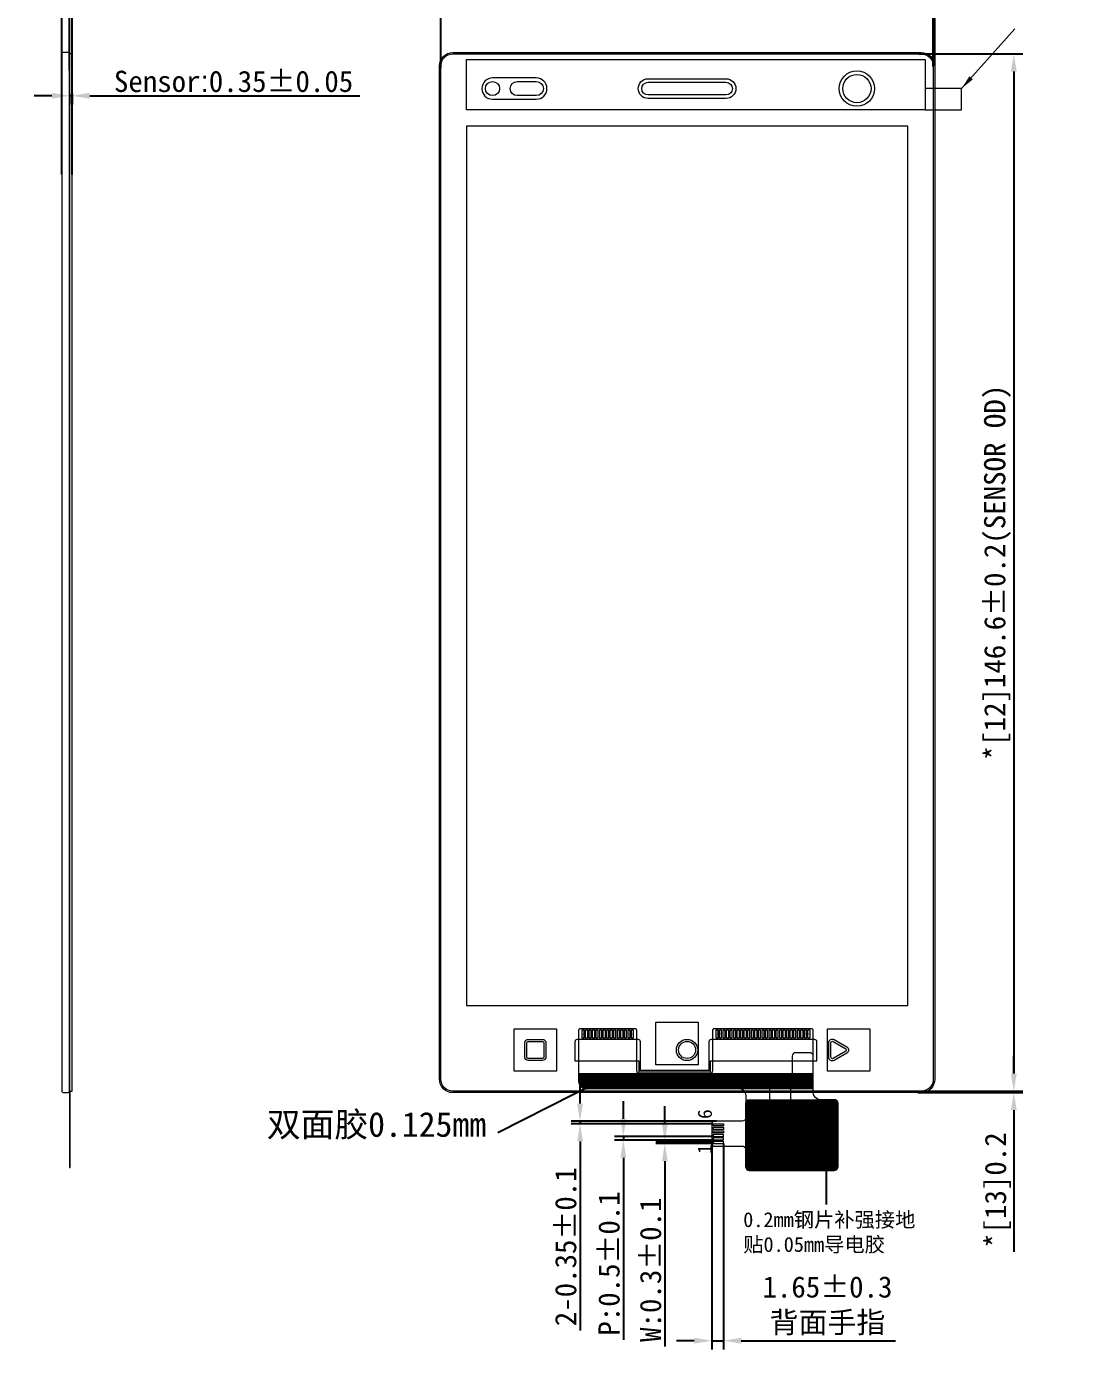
# Model space of a CAD drawing. Header units: inches. Extents: x 4091 to 6273, y -6229 to -5636.
# Drawn here: x 4447.2 to 4598.1, y -5924.7 to -5737.7 of the extents above; entities that cross this region are included whole.
import ezdxf

# ---------------------------------------------------------------- set-up
doc = ezdxf.new("R2010")
doc.units = ezdxf.units.IN
doc.header["$LTSCALE"] = 0.5
doc.header["$MEASUREMENT"] = 0
doc.header["$PDMODE"] = 35
doc.layers.get('0').update_dxf_attribs({"lineweight": 0})
doc.layers.get('Defpoints').update_dxf_attribs({"lineweight": 0})
for name, color, linetype, lineweight in [('COVER LENS', 6, 'Continuous', 0), ('DIM', 4, 'Continuous', 0), ('FPC', 35, 'Continuous', 0), ('SENSOR', 7, 'Continuous', 0), ('保护膜', 5, 'Continuous', 0)]:
    doc.layers.add(name, color=color, linetype=linetype, lineweight=lineweight)
doc.styles.get("Standard").update_dxf_attribs({"font": ''})
doc.styles.add('仿宋', font='', dxfattribs={"height": 2.5})
doc.styles.get('Standard').set_extended_font_data('SimSun')
doc.styles.get('仿宋').set_extended_font_data('FangSong_GB2312')
doc.dimstyles.new('ISO-25-3.0', dxfattribs={"dimtxt": 3, "dimasz": 2.5, "dimexe": 1.25, "dimexo": 0, "dimgap": 0.4, "dimtad": 1, "dimdsep": 46, "dimtxsty": 'Standard', "dimcen": 2.5, "dimadec": 0, "dimazin": 0, "dimtfac": 1, "dimtmove": 0, "dimatfit": 3, "dimfxl": 1, "dimarcsym": 0})
doc.dimstyles.new('研发标准', dxfattribs={"dimtxt": 2.5, "dimasz": 2, "dimexe": 0.2, "dimexo": 0.2, "dimtad": 1, "dimzin": 1, "dimdsep": 46, "dimtxsty": '仿宋', "dimcen": 1, "dimclrd": 3, "dimclre": 3, "dimclrt": 3, "dimazin": 0, "dimtm": 1e-09, "dimtfac": 0.7, "dimtmove": 0, "dimatfit": 3, "dimfxl": 0.5, "dimtolj": 1, "dimlwd": 15, "dimlwe": 15, "dimarcsym": 0})

# ---------------------------------------------------------------- blocks, each defined once
blk = doc.blocks.new('*D89')
at = {"layer": 'Defpoints', "color": 0}
for p in [(4575.42, -5728.93), (4505.82, -5743.49), (4575.42, -5743.33)]:
    blk.add_point(p, dxfattribs=at)
at = {"layer": 'DIM', "color": 0, "lineweight": -2}
for p, q in [((4505.82, -5743.49), (4505.82, -5727.68)), ((4508.32, -5728.93), (4572.92, -5728.93)), ((4575.42, -5743.33), (4575.42, -5727.68))]:
    blk.add_line(p, q, dxfattribs=at)
at = {"layer": 'DIM', "color": 0}
for points in [[(4508.32, -5728.52), (4508.32, -5729.35), (4505.82, -5728.93)], [(4572.92, -5728.52), (4572.92, -5729.35), (4575.42, -5728.93)]]:
    blk.add_solid(points, dxfattribs=at)
at = {"layer": 'DIM', "color": 0, "insert": (4540.62, -5726.63), "char_height": 3, "attachment_point": 5}
blk.add_mtext('{\\C1;*[10]}69.6%%P0.2(SENSOR OD)', dxfattribs=at)
blk = doc.blocks.new('*D90')
at = {"layer": 'Defpoints', "color": 0}
for p in [(4573.38, -5741.57), (4573.53, -5888.17), (4586.8, -5888.17)]:
    blk.add_point(p, dxfattribs=at)
at = {"layer": 'DIM', "color": 0, "lineweight": -2}
for p, q in [((4573.38, -5741.57), (4588.05, -5741.57)), ((4586.8, -5744.07), (4586.8, -5885.67)), ((4573.53, -5888.17), (4588.05, -5888.17))]:
    blk.add_line(p, q, dxfattribs=at)
at = {"layer": 'DIM', "color": 0}
for points in [[(4586.38, -5744.07), (4587.21, -5744.07), (4586.8, -5741.57)], [(4586.38, -5885.67), (4587.21, -5885.67), (4586.8, -5888.17)]]:
    blk.add_solid(points, dxfattribs=at)
at = {"layer": 'DIM', "color": 0, "insert": (4584.5, -5814.87), "char_height": 3, "attachment_point": 5, "rotation": 90}
blk.add_mtext('{\\C1;*[12]}146.6%%P0.2(SENSOR OD)', dxfattribs=at)
blk = doc.blocks.new('*D91')
at = {"layer": 'Defpoints', "color": 0}
for p in [(4575.62, -5732.53), (4575.42, -5743.33), (4575.62, -5743.27)]:
    blk.add_point(p, dxfattribs=at)
at = {"layer": 'DIM', "color": 0, "lineweight": -2}
for p, q in [((4572.92, -5732.53), (4570.42, -5732.53)), ((4575.42, -5743.33), (4575.42, -5731.28)), ((4575.42, -5732.53), (4575.62, -5732.53)), ((4575.62, -5743.27), (4575.62, -5731.28)), ((4578.12, -5732.53), (4598.07, -5732.53))]:
    blk.add_line(p, q, dxfattribs=at)
at = {"layer": 'DIM', "color": 0}
for points in [[(4572.92, -5732.11), (4572.92, -5732.94), (4575.42, -5732.53)], [(4578.12, -5732.11), (4578.12, -5732.94), (4575.62, -5732.53)]]:
    blk.add_solid(points, dxfattribs=at)
at = {"layer": 'DIM', "color": 0, "insert": (4589.34, -5730.28), "char_height": 3, "attachment_point": 5}
blk.add_mtext('{\\C1;*[11]}0.2', dxfattribs=at)
blk = doc.blocks.new('*D92')
at = {"layer": 'Defpoints', "color": 0}
for p in [(4573.22, -5888.37), (4573.53, -5888.17), (4586.8, -5888.17)]:
    blk.add_point(p, dxfattribs=at)
at = {"layer": 'DIM', "color": 0, "lineweight": -2}
for p, q in [((4586.8, -5885.67), (4586.8, -5883.17)), ((4573.22, -5888.37), (4588.05, -5888.37)), ((4573.53, -5888.17), (4588.05, -5888.17)), ((4586.8, -5888.17), (4586.8, -5888.37)), ((4586.8, -5890.87), (4586.8, -5910.87))]:
    blk.add_line(p, q, dxfattribs=at)
at = {"layer": 'DIM', "color": 0}
for points in [[(4586.38, -5885.67), (4587.21, -5885.67), (4586.8, -5888.17)], [(4586.38, -5890.87), (4587.21, -5890.87), (4586.8, -5888.37)]]:
    blk.add_solid(points, dxfattribs=at)
at = {"layer": 'DIM', "color": 0, "insert": (4584.55, -5902.15), "char_height": 3, "attachment_point": 5, "rotation": 90}
blk.add_mtext('{\\C1;*[13]}0.2', dxfattribs=at)
blk = doc.blocks.new('*D101')
at = {"layer": 'Defpoints', "color": 0}
for p in [(4453.35, -5734.79), (4452.25, -5743.92), (4453.35, -5743.92)]:
    blk.add_point(p, dxfattribs=at)
at = {"layer": 'DIM', "color": 0, "lineweight": -2}
for p, q in [((4449.75, -5734.79), (4447.25, -5734.79)), ((4452.25, -5743.92), (4452.25, -5733.54)), ((4452.25, -5734.79), (4453.35, -5734.79)), ((4453.35, -5743.92), (4453.35, -5733.54)), ((4455.85, -5734.79), (4484.35, -5734.79))]:
    blk.add_line(p, q, dxfattribs=at)
at = {"layer": 'DIM', "color": 0}
for points in [[(4449.75, -5734.37), (4449.75, -5735.2), (4452.25, -5734.79)], [(4455.85, -5734.37), (4455.85, -5735.2), (4453.35, -5734.79)]]:
    blk.add_solid(points, dxfattribs=at)
at = {"layer": 'DIM', "color": 0, "insert": (4471.35, -5732.78), "char_height": 3, "attachment_point": 5}
blk.add_mtext('CG:1.1%%P0.05', dxfattribs=at)
blk = doc.blocks.new('*D102')
at = {"layer": 'Defpoints', "color": 0}
for p in [(4453.35, -5747.21), (4453.7, -5747.21), (4453.7, -5747.49)]:
    blk.add_point(p, dxfattribs=at)
at = {"layer": 'DIM', "color": 0, "lineweight": -2}
for p, q in [((4450.85, -5747.49), (4448.35, -5747.49)), ((4453.35, -5747.21), (4453.35, -5748.74)), ((4453.35, -5747.49), (4453.7, -5747.49)), ((4453.7, -5747.21), (4453.7, -5748.74)), ((4456.2, -5747.49), (4494.35, -5747.49))]:
    blk.add_line(p, q, dxfattribs=at)
at = {"layer": 'DIM', "color": 0}
for points in [[(4450.85, -5747.07), (4450.85, -5747.91), (4453.35, -5747.49)], [(4456.2, -5747.07), (4456.2, -5747.91), (4453.7, -5747.49)]]:
    blk.add_solid(points, dxfattribs=at)
at = {"layer": 'DIM', "color": 0, "insert": (4476.52, -5745.48), "char_height": 3, "attachment_point": 5}
blk.add_mtext('Sensor{\\fArial|b0|i0|c178|p34;:}0.35%%P0.05', dxfattribs=at)
blk = doc.blocks.new('*D103')
at = {"layer": 'Defpoints', "color": 0}
for p in [(4453.7, -5727.92), (4452.25, -5758.63), (4453.7, -5758.63)]:
    blk.add_point(p, dxfattribs=at)
at = {"layer": 'DIM', "color": 0, "lineweight": -2}
for p, q in [((4452.25, -5758.63), (4452.25, -5726.67)), ((4453.7, -5758.63), (4453.7, -5726.67)), ((4449.75, -5727.92), (4447.25, -5727.92)), ((4452.25, -5727.92), (4453.7, -5727.92)), ((4456.2, -5727.92), (4486.29, -5727.92))]:
    blk.add_line(p, q, dxfattribs=at)
at = {"layer": 'DIM', "color": 0}
for points in [[(4449.75, -5727.5), (4449.75, -5728.34), (4452.25, -5727.92)], [(4456.2, -5727.5), (4456.2, -5728.34), (4453.7, -5727.92)]]:
    blk.add_solid(points, dxfattribs=at)
at = {"layer": 'DIM', "color": 0, "insert": (4472.53, -5723.15), "char_height": 3, "attachment_point": 5}
blk.add_mtext('{\\C1;*[9]}TP总厚{\\A1;\\C1;度}:\\P1.45%%P0.1', dxfattribs=at)
blk = doc.blocks.new('*D97')
at = {"layer": 'Defpoints', "color": 0}
for p in [(4525.49, -5892.42), (4544.28, -5892.77), (4544.79, -5892.42)]:
    blk.add_point(p, dxfattribs=at)
at = {"layer": 'DIM', "color": 0, "lineweight": -2}
for p, q in [((4525.49, -5889.92), (4525.49, -5887.42)), ((4544.79, -5892.42), (4524.24, -5892.42)), ((4544.28, -5892.77), (4524.24, -5892.77)), ((4525.49, -5892.42), (4525.49, -5892.77)), ((4525.49, -5895.27), (4525.49, -5921.97))]:
    blk.add_line(p, q, dxfattribs=at)
at = {"layer": 'DIM', "color": 0}
for points in [[(4525.08, -5889.92), (4525.91, -5889.92), (4525.49, -5892.42)], [(4525.08, -5895.27), (4525.91, -5895.27), (4525.49, -5892.77)]]:
    blk.add_solid(points, dxfattribs=at)
at = {"layer": 'DIM', "color": 0, "insert": (4523.48, -5910.16), "char_height": 3, "attachment_point": 5, "rotation": 90}
blk.add_mtext('2-0.35%%P0.1', dxfattribs=at)
blk = doc.blocks.new('*D98')
at = {"layer": 'Defpoints', "color": 0}
for p in [(4531.61, -5894.57), (4544.28, -5894.57), (4544.28, -5895.07)]:
    blk.add_point(p, dxfattribs=at)
at = {"layer": 'DIM', "color": 0, "lineweight": -2}
for p, q in [((4531.61, -5892.07), (4531.61, -5889.57)), ((4544.28, -5894.57), (4530.36, -5894.57)), ((4544.28, -5895.07), (4530.36, -5895.07)), ((4531.61, -5894.57), (4531.61, -5895.07)), ((4531.61, -5897.57), (4531.61, -5923.32))]:
    blk.add_line(p, q, dxfattribs=at)
at = {"layer": 'DIM', "color": 0}
for points in [[(4531.2, -5892.07), (4532.03, -5892.07), (4531.61, -5894.57)], [(4531.2, -5897.57), (4532.03, -5897.57), (4531.61, -5895.07)]]:
    blk.add_solid(points, dxfattribs=at)
at = {"layer": 'DIM', "color": 0, "insert": (4529.6, -5912.52), "char_height": 3, "attachment_point": 5, "rotation": 90}
blk.add_mtext('P:0.5%%P0.1', dxfattribs=at)
blk = doc.blocks.new('*D99')
at = {"layer": 'Defpoints', "color": 0}
for p in [(4537.47, -5895.27), (4544.28, -5895.27), (4544.47, -5895.57)]:
    blk.add_point(p, dxfattribs=at)
at = {"layer": 'DIM', "color": 0, "lineweight": -2}
for p, q in [((4537.47, -5892.77), (4537.47, -5890.27)), ((4544.28, -5895.27), (4536.22, -5895.27)), ((4544.47, -5895.57), (4536.22, -5895.57)), ((4537.47, -5895.27), (4537.47, -5895.57)), ((4537.47, -5898.07), (4537.47, -5924.23))]:
    blk.add_line(p, q, dxfattribs=at)
at = {"layer": 'DIM', "color": 0}
for points in [[(4537.06, -5892.77), (4537.89, -5892.77), (4537.47, -5895.27)], [(4537.06, -5898.07), (4537.89, -5898.07), (4537.47, -5895.57)]]:
    blk.add_solid(points, dxfattribs=at)
at = {"layer": 'DIM', "color": 0, "insert": (4535.47, -5913.4), "char_height": 3, "attachment_point": 5, "rotation": 90}
blk.add_mtext('W:0.3%%P0.1', dxfattribs=at)
blk = doc.blocks.new('*D100')
at = {"layer": 'Defpoints', "color": 0}
for p in [(4545.78, -5895.57), (4544.13, -5895.72), (4545.78, -5923.43)]:
    blk.add_point(p, dxfattribs=at)
at = {"layer": 'DIM', "color": 0, "lineweight": -2}
for p, q in [((4545.78, -5895.57), (4545.78, -5924.68)), ((4544.13, -5895.72), (4544.13, -5924.68)), ((4541.63, -5923.43), (4539.13, -5923.43)), ((4544.13, -5923.43), (4545.78, -5923.43)), ((4548.28, -5923.43), (4570.09, -5923.43))]:
    blk.add_line(p, q, dxfattribs=at)
at = {"layer": 'DIM', "color": 0}
for points in [[(4541.63, -5923.01), (4541.63, -5923.85), (4544.13, -5923.43)], [(4548.28, -5923.01), (4548.28, -5923.85), (4545.78, -5923.43)]]:
    blk.add_solid(points, dxfattribs=at)
at = {"layer": 'DIM', "color": 0, "insert": (4560.46, -5918.5), "char_height": 3, "attachment_point": 5}
blk.add_mtext('1.65%%P0.3\\P背面手指', dxfattribs=at)

msp = doc.modelspace()

# ---------------------------------------------------------------- hatches: boundary and pattern name
at = {"layer": 'FPC', "linetype": 'Continuous'}
h = msp.add_hatch(dxfattribs=at)
h.set_pattern_fill('ANSI31', color=2)
h.set_pattern_definition([(45, (1255.85326, -1911.20022), (-0.0883883476, 0.0883883476), [])])
edge = h.paths.add_edge_path()
edge.add_line((4558.4587, -5885.7247), (4525.271, -5885.7247))
edge.add_line((4525.271, -5885.7247), (4525.271, -5886.7747))
edge.add_arc((4526.271, -5886.7747), 1, 180, 270)
edge.add_line((4526.271, -5887.7747), (4558.4587, -5887.7747))
edge.add_line((4558.4587, -5887.7747), (4558.4587, -5885.7247))
h = msp.add_hatch(dxfattribs=at)
h.set_pattern_fill('ANSI31', color=256)
h.set_pattern_definition([(45, (556.35518, -2451.11228), (-0.0883883476, 0.0883883476), [])])
edge = h.paths.add_edge_path()
edge.add_arc((4549.416, -5898.8747), 0.5, 180, 270, ccw=False)
edge.add_line((4548.916, -5898.8747), (4548.916, -5889.8747))
edge.add_arc((4549.416, -5889.8747), 0.5, 90, 180, ccw=False)
edge.add_line((4549.416, -5889.3747), (4561.416, -5889.3747))
edge.add_arc((4561.416, -5889.8747), 0.5, 0, 90, ccw=False)
edge.add_line((4561.916, -5889.8747), (4561.916, -5898.8747))
edge.add_arc((4561.416, -5898.8747), 0.5, -90, 0, ccw=False)
edge.add_line((4561.416, -5899.3747), (4549.416, -5899.3747))

# ---------------------------------------------------------------- linework, layer by layer
for points in [[(4574.2471, -5749.476), (4579.427, -5749.476), (4579.427, -5746.4481), (4574.2471, -5746.4481)], [(4542.2087, -5884.4247), (4536.2087, -5884.4247), (4536.2087, -5878.4247), (4542.2087, -5878.4247)], [(4522.176, -5885.3422), (4516.176, -5885.3422), (4516.176, -5879.3422), (4522.176, -5879.3422)], [(4566.4587, -5885.3422), (4560.4587, -5885.3422), (4560.4587, -5879.3422), (4566.4587, -5879.3422)]]:
    msp.add_lwpolyline(points, close=True)
at = {"layer": 'COVER LENS', "lineweight": 0}
for points in [[(4453.1996, -5741.3747), (4452.3996, -5741.3747), (4452.2496, -5741.5247), (4452.2496, -5888.2247), (4452.3996, -5888.3747), (4453.1996, -5888.3747), (4453.3496, -5888.2247), (4453.3496, -5741.5247)], [(4571.808, -5751.7907), (4509.424, -5751.7907), (4509.424, -5876.0587), (4571.808, -5876.0587)]]:
    msp.add_lwpolyline(points, close=True, dxfattribs=at)
for points in [[(4575.616, -5743.2747), (4575.616, -5886.4747, -0.41421356), (4573.716, -5888.3747), (4507.516, -5888.3747, -0.41421356), (4505.616, -5886.4747), (4505.616, -5743.2747, -0.41421356), (4507.516, -5741.3747), (4573.716, -5741.3747, -0.41421356)], [(4519.306, -5747.4747), (4516.616, -5747.4747, -1), (4516.616, -5745.4747), (4519.306, -5745.4747, -1)], [(4546.116, -5747.3747), (4535.116, -5747.3747, -1), (4535.116, -5745.5747), (4546.116, -5745.5747, -1)], [(4520.176, -5883.8422), (4518.176, -5883.8422, -0.41421356), (4517.676, -5883.3422), (4517.676, -5881.3422, -0.41421356), (4518.176, -5880.8422), (4520.176, -5880.8422, -0.41421356), (4520.676, -5881.3422), (4520.676, -5883.3422, -0.41421356)], [(4520.176, -5883.5422), (4518.176, -5883.5422, -0.41421356), (4517.976, -5883.3422), (4517.976, -5881.3422, -0.41421356), (4518.176, -5881.1422), (4520.176, -5881.1422, -0.41421356), (4520.376, -5881.3422), (4520.376, -5883.3422, -0.41421356)], [(4563.1969, -5881.9092, -0.57735027), (4563.1969, -5882.7752), (4561.406, -5883.8092, -0.57735027), (4560.656, -5883.3762), (4560.656, -5881.3082, -0.57735027), (4561.406, -5880.8752)], [(4560.956, -5881.3082, -0.57735027), (4561.256, -5881.135), (4563.0469, -5882.169, -0.57735027), (4563.0469, -5882.5154), (4561.256, -5883.5494, -0.57735027), (4560.956, -5883.3762)]]:
    msp.add_lwpolyline(points, format="xyb", close=True, dxfattribs=at)
for centre, radius in [((4513.116, -5746.4747), 1), ((4564.616, -5746.4747), 2), ((4540.616, -5882.3422), 1.5), ((4540.616, -5882.3422), 1.2)]:
    msp.add_circle(centre, radius, dxfattribs=at)
at = {"layer": 'FPC', "linetype": 'Continuous'}
for points in [[(4544.1344, -5892.6168), (4544.1344, -5895.7168, 0.41421356), (4544.3344, -5895.9168), (4548.416, -5895.9168, -0.41421356), (4548.916, -5896.4168), (4548.916, -5898.8747, 0.41421356), (4549.416, -5899.3747), (4561.416, -5899.3747, 0.41421356), (4561.916, -5898.8747), (4561.916, -5889.8747, 0.41421356), (4561.416, -5889.3747), (4559.4587, -5889.3747, -0.41421356), (4558.4587, -5888.3747), (4558.4587, -5879.5747, 0.41421356), (4558.2587, -5879.3747), (4544.4087, -5879.3747, 0.41421356), (4544.2087, -5879.5747), (4544.2087, -5885.2247, -0.41421356), (4543.7087, -5885.7247), (4534.021, -5885.7247, -0.41421356), (4533.521, -5885.2247), (4533.521, -5879.5747, 0.41421356), (4533.321, -5879.3747), (4525.471, -5879.3747, 0.41421356), (4525.271, -5879.5747), (4525.271, -5886.7747, 0.41421356), (4526.271, -5887.7747), (4547.916, -5887.7747, -0.41421356), (4548.916, -5888.7747), (4548.916, -5891.9168, -0.41421356), (4548.416, -5892.4168), (4544.3344, -5892.4168, 0.41421356)], [(4552.2743, -5889.3747), (4555.2743, -5889.3747), (4555.2743, -5886.8747, 0.41421356), (4554.7743, -5886.3747), (4552.7743, -5886.3747, 0.41421356), (4552.2743, -5886.8747)], [(4549.416, -5899.3747, -0.41421356), (4548.916, -5898.8747), (4548.916, -5889.8747, -0.41421356), (4549.416, -5889.3747), (4561.416, -5889.3747, -0.41421356), (4561.916, -5889.8747), (4561.916, -5898.8747, -0.41421356), (4561.416, -5899.3747)]]:
    msp.add_lwpolyline(points, format="xyb", close=True, dxfattribs=at)
for points in [[(4526.021, -5880.6747), (4525.771, -5880.6747), (4525.771, -5879.4747), (4526.021, -5879.4747)], [(4526.521, -5880.6747), (4526.271, -5880.6747), (4526.271, -5879.4747), (4526.521, -5879.4747)], [(4527.021, -5880.6747), (4526.771, -5880.6747), (4526.771, -5879.4747), (4527.021, -5879.4747)], [(4527.521, -5880.6747), (4527.271, -5880.6747), (4527.271, -5879.4747), (4527.521, -5879.4747)], [(4528.021, -5880.6747), (4527.771, -5880.6747), (4527.771, -5879.4747), (4528.021, -5879.4747)], [(4528.521, -5880.6747), (4528.271, -5880.6747), (4528.271, -5879.4747), (4528.521, -5879.4747)], [(4529.021, -5880.6747), (4528.771, -5880.6747), (4528.771, -5879.4747), (4529.021, -5879.4747)], [(4529.521, -5880.6747), (4529.271, -5880.6747), (4529.271, -5879.4747), (4529.521, -5879.4747)], [(4530.021, -5880.6747), (4529.771, -5880.6747), (4529.771, -5879.4747), (4530.021, -5879.4747)], [(4530.521, -5880.6747), (4530.271, -5880.6747), (4530.271, -5879.4747), (4530.521, -5879.4747)], [(4531.021, -5880.6747), (4530.771, -5880.6747), (4530.771, -5879.4747), (4531.021, -5879.4747)], [(4531.521, -5880.6747), (4531.271, -5880.6747), (4531.271, -5879.4747), (4531.521, -5879.4747)], [(4532.021, -5880.6747), (4531.771, -5880.6747), (4531.771, -5879.4747), (4532.021, -5879.4747)], [(4532.521, -5880.6747), (4532.271, -5880.6747), (4532.271, -5879.4747), (4532.521, -5879.4747)], [(4533.021, -5880.6747), (4532.771, -5880.6747), (4532.771, -5879.4747), (4533.021, -5879.4747)], [(4544.9587, -5880.6747), (4544.7087, -5880.6747), (4544.7087, -5879.4747), (4544.9587, -5879.4747)], [(4545.4587, -5880.6747), (4545.2087, -5880.6747), (4545.2087, -5879.4747), (4545.4587, -5879.4747)], [(4545.9587, -5880.6747), (4545.7087, -5880.6747), (4545.7087, -5879.4747), (4545.9587, -5879.4747)], [(4546.4587, -5880.6747), (4546.2087, -5880.6747), (4546.2087, -5879.4747), (4546.4587, -5879.4747)], [(4546.9587, -5880.6747), (4546.7087, -5880.6747), (4546.7087, -5879.4747), (4546.9587, -5879.4747)], [(4547.4587, -5880.6747), (4547.2087, -5880.6747), (4547.2087, -5879.4747), (4547.4587, -5879.4747)], [(4547.9587, -5880.6747), (4547.7087, -5880.6747), (4547.7087, -5879.4747), (4547.9587, -5879.4747)], [(4548.4587, -5880.6747), (4548.2087, -5880.6747), (4548.2087, -5879.4747), (4548.4587, -5879.4747)], [(4548.9587, -5880.6747), (4548.7087, -5880.6747), (4548.7087, -5879.4747), (4548.9587, -5879.4747)], [(4549.4587, -5880.6747), (4549.2087, -5880.6747), (4549.2087, -5879.4747), (4549.4587, -5879.4747)], [(4549.9587, -5880.6747), (4549.7087, -5880.6747), (4549.7087, -5879.4747), (4549.9587, -5879.4747)], [(4550.4587, -5880.6747), (4550.2087, -5880.6747), (4550.2087, -5879.4747), (4550.4587, -5879.4747)], [(4550.9587, -5880.6747), (4550.7087, -5880.6747), (4550.7087, -5879.4747), (4550.9587, -5879.4747)], [(4551.4587, -5880.6747), (4551.2087, -5880.6747), (4551.2087, -5879.4747), (4551.4587, -5879.4747)], [(4551.9587, -5880.6747), (4551.7087, -5880.6747), (4551.7087, -5879.4747), (4551.9587, -5879.4747)], [(4552.4587, -5880.6747), (4552.2087, -5880.6747), (4552.2087, -5879.4747), (4552.4587, -5879.4747)], [(4552.9587, -5880.6747), (4552.7087, -5880.6747), (4552.7087, -5879.4747), (4552.9587, -5879.4747)], [(4553.4587, -5880.6747), (4553.2087, -5880.6747), (4553.2087, -5879.4747), (4553.4587, -5879.4747)], [(4553.9587, -5880.6747), (4553.7087, -5880.6747), (4553.7087, -5879.4747), (4553.9587, -5879.4747)], [(4554.4587, -5880.6747), (4554.2087, -5880.6747), (4554.2087, -5879.4747), (4554.4587, -5879.4747)], [(4554.9587, -5880.6747), (4554.7087, -5880.6747), (4554.7087, -5879.4747), (4554.9587, -5879.4747)], [(4555.4587, -5880.6747), (4555.2087, -5880.6747), (4555.2087, -5879.4747), (4555.4587, -5879.4747)], [(4555.9587, -5880.6747), (4555.7087, -5880.6747), (4555.7087, -5879.4747), (4555.9587, -5879.4747)], [(4556.4587, -5880.6747), (4556.2087, -5880.6747), (4556.2087, -5879.4747), (4556.4587, -5879.4747)], [(4556.9587, -5880.6747), (4556.7087, -5880.6747), (4556.7087, -5879.4747), (4556.9587, -5879.4747)], [(4557.4587, -5880.6747), (4557.2087, -5880.6747), (4557.2087, -5879.4747), (4557.4587, -5879.4747)], [(4557.9587, -5880.6747), (4557.7087, -5880.6747), (4557.7087, -5879.4747), (4557.9587, -5879.4747)], [(4453.3496, -5898.9593), (4453.4496, -5898.9593), (4453.4496, -5888.1747), (4453.3496, -5888.1747)]]:
    msp.add_lwpolyline(points, close=True, dxfattribs=at)
at = {"layer": 'FPC', "color": 2, "linetype": 'Continuous'}
for points in [[(4555.4587, -5885.7247), (4558.4587, -5885.7247), (4558.4587, -5883.2247, 0.41421356), (4557.9587, -5882.7247), (4555.9587, -5882.7247, 0.41421356), (4555.4587, -5883.2247)], [(4558.4587, -5885.7247), (4525.271, -5885.7247), (4525.271, -5886.7747, 0.41421356), (4526.271, -5887.7747), (4558.4587, -5887.7747)]]:
    msp.add_lwpolyline(points, format="xyb", close=True, dxfattribs=at)
at = {"layer": 'FPC', "linetype": 'ByBlock', "flags": 128}
for points in [[(4544.2844, -5892.7668), (4545.7844, -5892.7668), (4545.7844, -5893.0668), (4544.2844, -5893.0668)], [(4544.2844, -5892.7668), (4545.7844, -5892.7668), (4545.7844, -5893.0668), (4544.2844, -5893.0668)], [(4544.2844, -5893.2668), (4545.7844, -5893.2668), (4545.7844, -5893.5668), (4544.2844, -5893.5668)], [(4544.2844, -5893.2668), (4545.7844, -5893.2668), (4545.7844, -5893.5668), (4544.2844, -5893.5668)], [(4544.2844, -5893.7668), (4545.7844, -5893.7668), (4545.7844, -5894.0668), (4544.2844, -5894.0668)], [(4544.2844, -5893.7668), (4545.7844, -5893.7668), (4545.7844, -5894.0668), (4544.2844, -5894.0668)], [(4544.2844, -5894.2668), (4544.2844, -5894.5668), (4545.7844, -5894.5668), (4545.7844, -5894.2668)], [(4544.2844, -5894.2668), (4544.2844, -5894.5668), (4545.7844, -5894.5668), (4545.7844, -5894.2668)], [(4544.2844, -5894.7668), (4544.2844, -5895.0668), (4545.7844, -5895.0668), (4545.7844, -5894.7668)], [(4544.2844, -5894.7668), (4544.2844, -5895.0668), (4545.7844, -5895.0668), (4545.7844, -5894.7668)], [(4544.2844, -5895.5668), (4545.7844, -5895.5668), (4545.7844, -5895.2668), (4544.2844, -5895.2668)], [(4544.2844, -5895.5668), (4545.7844, -5895.5668), (4545.7844, -5895.2668), (4544.2844, -5895.2668)]]:
    msp.add_lwpolyline(points, close=True, dxfattribs=at)
at = {"layer": 'SENSOR'}
msp.add_lwpolyline([(4453.6996, -5741.5747), (4453.3496, -5741.5747), (4453.3496, -5888.1747), (4453.6996, -5888.1747)], close=True, dxfattribs=at)
msp.add_lwpolyline([(4573.716, -5888.1747), (4507.516, -5888.1747, -0.41421356), (4505.816, -5886.4747), (4505.816, -5743.2747, -0.41421356), (4507.516, -5741.5747), (4573.716, -5741.5747, -0.41421356), (4575.416, -5743.2747), (4575.416, -5886.4747, -0.41421356), (4573.716, -5888.1747)], format="xyb", dxfattribs=at)
for points in [[(4519.306, -5744.9747), (4513.116, -5744.9747, 1), (4513.116, -5747.9747), (4519.306, -5747.9747, 1)], [(4546.116, -5747.8747), (4535.116, -5747.8747, -1), (4535.116, -5745.0747), (4546.116, -5745.0747, -1)]]:
    msp.add_lwpolyline(points, format="xyb", close=True, dxfattribs=at)
at = {"layer": 'SENSOR', "color": 1}
msp.add_lwpolyline([(4558.6587, -5880.8747), (4544.0087, -5880.8747, 0.41421356), (4543.7087, -5881.1747), (4543.7087, -5885.2247), (4534.021, -5885.2247), (4534.021, -5881.1747, 0.41421356), (4533.721, -5880.8747), (4525.071, -5880.8747, 0.41421356), (4524.771, -5881.1747), (4524.771, -5883.8747), (4533.821, -5883.8747), (4533.821, -5885.4247), (4543.9087, -5885.4247), (4543.9087, -5883.8747), (4558.9587, -5883.8747), (4558.9587, -5881.1747, 0.41421356)], format="xyb", close=True, dxfattribs=at)
at = {"layer": 'SENSOR'}
msp.add_circle((4564.616, -5746.4747), 2.5, dxfattribs=at)
at = {"layer": '保护膜'}
msp.add_lwpolyline([(4509.4278, -5742.3595), (4574.2471, -5742.3595), (4574.2471, -5749.476), (4509.4278, -5749.476)], close=True, dxfattribs=at)

# ---------------------------------------------------------------- texts
at = {"layer": 'DIM', "color": 1, "insert": (4481.2224, -5891.1117), "char_height": 3.5, "width": 39.071469, "attachment_point": 1}
msp.add_mtext('双面胶0.125mm', dxfattribs=at)
at = {"layer": 'DIM', "color": 1, "char_height": 2, "attachment_point": 1, "rotation": 90}
for s, insert in [('6', (4542.1241, -5892.0861)), ('1', (4542.1241, -5897.0472))]:
    msp.add_mtext_dynamic_manual_height_columns(s, width=32.273686, gutter_width=1, heights=[0], dxfattribs=dict(at, insert=insert))
at = {"layer": 'DIM', "insert": (4548.5541, -5905.2757), "char_height": 2.1, "width": 27.321695, "attachment_point": 1}
msp.add_mtext('0.2mm钢片补强接地\\P贴0.05mm导电胶', dxfattribs=at)
at = {"layer": 'FPC', "linetype": 'Continuous', "char_height": 0.2, "attachment_point": 3}
for s, insert in [('G', (4525.9599, -5879.9305)), ('K', (4532.4599, -5879.9305)), ('G', (4532.9599, -5879.9305)), ('G', (4544.8976, -5879.9305)), ('K', (4545.3976, -5879.9305)), ('K', (4557.3976, -5879.9305)), ('G', (4557.8976, -5879.9305))]:
    msp.add_mtext_dynamic_manual_height_columns(s, width=0.113103, gutter_width=1, heights=[0], dxfattribs=dict(at, insert=insert))

# ---------------------------------------------------------------- dimensions: what is measured, and where the dimension line sits
at = {"layer": 'DIM'}
for base, p1, p2, text, override, picture, middle in [((4453.6996, -5727.92), (4452.2496, -5758.6346), (4453.6996, -5758.6346), '{\\C1;*[9]}TP总厚{\\A1;\\C1;度}:\\P<>%%P0.1', {"dimdec": 3, "dimfxl": 0.8}, '*D103', (4472.5326, -5727.92)), ((4545.7844, -5923.4304), (4544.1344, -5895.7168), (4545.7844, -5895.5668), '<>%%P0.3\\P背面手指', {"dimfxl": 0.8}, '*D100', (4560.4609, -5923.4304))]:
    dim = msp.add_linear_dim(base=base, p1=p1, p2=p2, text=text, dimstyle='ISO-25-3.0', override=override, dxfattribs=at)
    dim.commit()
    dim.dimension.update_dxf_attribs({"geometry": picture, "text_midpoint": middle, "dimtype": 160})
for base, p1, p2, text, override, picture, middle in [((4575.416, -5728.9337), (4505.816, -5743.4886), (4575.416, -5743.3312), '{\\C1;*[10]}<>%%P0.2(SENSOR OD)', {"dimfxl": 0.8}, '*D89', (4540.616, -5726.6337)), ((4575.616, -5732.5253), (4575.416, -5743.3312), (4575.616, -5743.2747), '{\\C1;*[11]}<>', {"dimfxl": 0.8}, '*D91', (4589.341, -5730.2753)), ((4453.3496, -5734.7883), (4452.2496, -5743.9193), (4453.3496, -5743.9193), 'CG:<>%%P0.05', {"dimfxl": 0.8}, '*D101', (4471.3496, -5732.78)), ((4453.6996, -5747.4911), (4453.3496, -5747.2077), (4453.6996, -5747.2077), 'Sensor{\\fArial|b0|i0|c178|p34;:}<>%%P0.05', {"dimdec": 3, "dimfxl": 0.8}, '*D102', (4476.5235, -5745.4827))]:
    dim = msp.add_linear_dim(base=base, p1=p1, p2=p2, text=text, dimstyle='ISO-25-3.0', override=override, dxfattribs=at)
    dim.commit()
    dim.dimension.update_dxf_attribs({"geometry": picture, "text_midpoint": middle})
dim = msp.add_linear_dim(base=(4586.7962, -5888.1747), p1=(4573.3752, -5741.5747), p2=(4573.5308, -5888.1747), angle=90, text='{\\C1;*[12]}<>%%P0.2(SENSOR OD)', dimstyle='ISO-25-3.0', override={"dimfxl": 0.8}, dxfattribs=at)
dim.commit()
dim.dimension.update_dxf_attribs({"geometry": '*D90', "text_midpoint": (4584.4962, -5814.8747)})
for base, p1, p2, angle, text, picture, middle in [((4586.7962, -5888.1747), (4573.2219, -5888.3747), (4573.5308, -5888.1747), 90, '{\\C1;*[13]}<>', '*D92', (4586.7962, -5902.1462)), ((4525.4924, -5892.4168), (4544.2844, -5892.7668), (4544.7872, -5892.4168), 270, '2-<>%%P0.1', '*D97', (4525.4924, -5910.1597)), ((4531.6127, -5894.5668), (4544.2844, -5895.0668), (4544.2844, -5894.5668), 270, 'P:<>%%P0.1', '*D98', (4531.6127, -5912.5181)), ((4537.4734, -5895.2668), (4544.4711, -5895.5668), (4544.2844, -5895.2668), 270, 'W:<>%%P0.1', '*D99', (4537.4734, -5913.4014))]:
    dim = msp.add_linear_dim(base=base, p1=p1, p2=p2, angle=angle, text=text, dimstyle='ISO-25-3.0', override={"dimfxl": 0.8}, dxfattribs=at)
    dim.commit()
    dim.dimension.update_dxf_attribs({"geometry": picture, "text_midpoint": middle, "dimtype": 160})

# ---------------------------------------------------------------- leaders
at = {"color": 3}
msp.add_leader([(4579.427, -5746.4481), (4586.9567, -5738.0483)], dimstyle='研发标准', override={"dimfxl": 0.8, "dimarcsym": 1}, dxfattribs=at)
at = {"layer": 'DIM'}
for points in [[(4528.2131, -5886.784), (4513.8947, -5894.0573)], [(4560.2602, -5897.008), (4560.2602, -5904.1699)]]:
    msp.add_leader(points, dimstyle='ISO-25-3.0', override={"dimgap": 0.4, "dimtad": 0, "dimfxl": 0.8}, dxfattribs=at)

doc.saveas('drawing.dxf')
